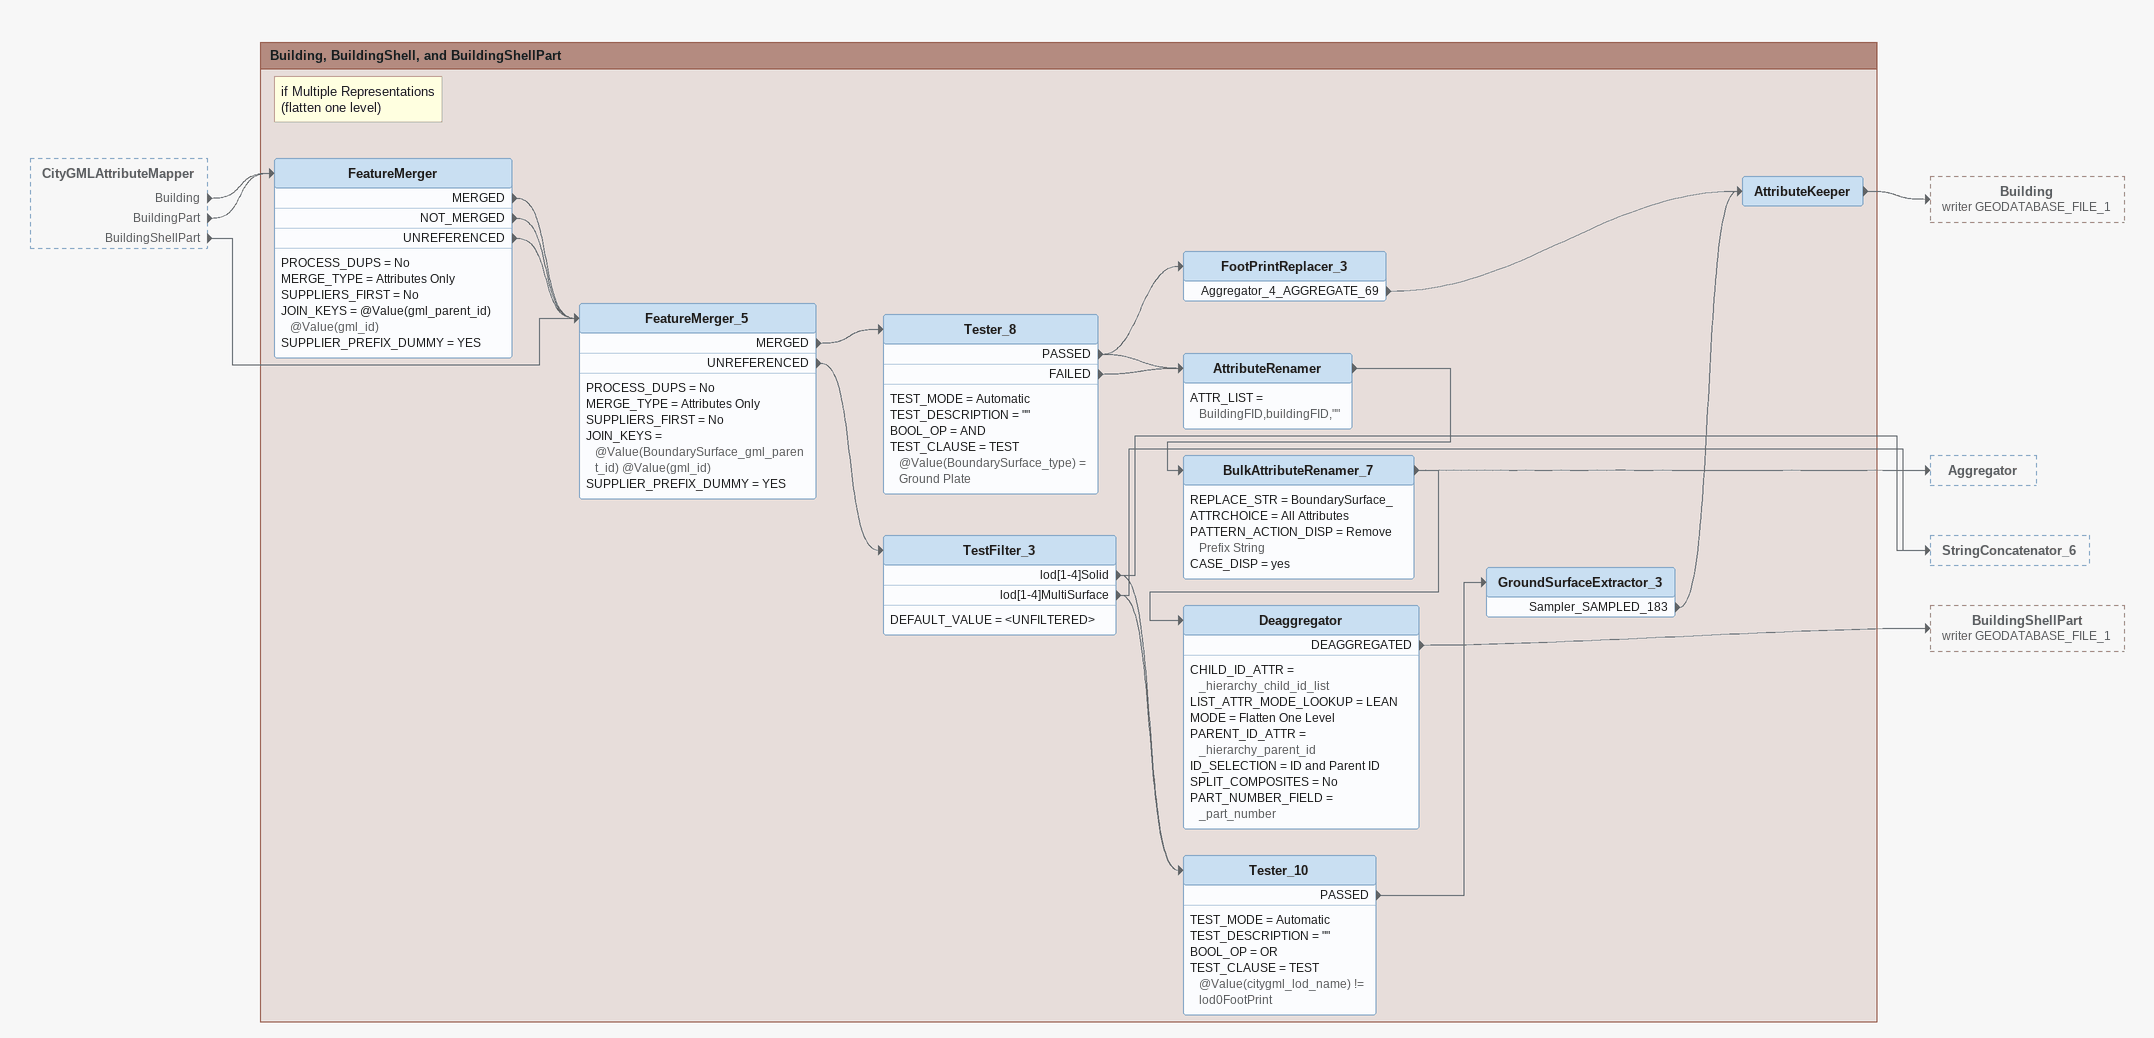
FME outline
CityGMLAttributeMapper [outside]
    Building -> FeatureMerger
    BuildingPart -> FeatureMerger
    BuildingShellPart -> FeatureMerger_5

Bookmark: Building, BuildingShell, and BuildingShellPart
Note: if Multiple Representations / (flatten one level)
FeatureMerger
    PROCESS_DUPS = No
    MERGE_TYPE = Attributes Only
    SUPPLIERS_FIRST = No
    JOIN_KEYS = @Value(gml_parent_id) @Value(gml_id)
    SUPPLIER_PREFIX_DUMMY = YES
    MERGED -> FeatureMerger_5
    NOT_MERGED -> FeatureMerger_5
    UNREFERENCED -> FeatureMerger_5
FeatureMerger_5
    PROCESS_DUPS = No
    MERGE_TYPE = Attributes Only
    SUPPLIERS_FIRST = No
    JOIN_KEYS = @Value(BoundarySurface_gml_parent_id) @Value(gml_id)
    SUPPLIER_PREFIX_DUMMY = YES
    MERGED -> Tester_8
    UNREFERENCED -> TestFilter_3
Tester_8
    TEST_MODE = Automatic
    TEST_DESCRIPTION = ""
    BOOL_OP = AND
    TEST_CLAUSE = TEST @Value(BoundarySurface_type) = Ground Plate
    PASSED -> FootPrintReplacer_3
    PASSED -> AttributeRenamer
    FAILED -> AttributeRenamer
FootPrintReplacer_3
    Aggregator_4_AGGREGATE_69 -> AttributeKeeper
AttributeRenamer
    ATTR_LIST = BuildingFID,buildingFID,""
    -> BulkAttributeRenamer_7
BulkAttributeRenamer_7
    REPLACE_STR = BoundarySurface_
    ATTRCHOICE = All Attributes
    PATTERN_ACTION_DISP = Remove Prefix String
    CASE_DISP = yes
    -> Deaggregator
    -> Aggregator
Deaggregator
    CHILD_ID_ATTR = _hierarchy_child_id_list
    LIST_ATTR_MODE_LOOKUP = LEAN
    MODE = Flatten One Level
    PARENT_ID_ATTR = _hierarchy_parent_id
    ID_SELECTION = ID and Parent ID
    SPLIT_COMPOSITES = No
    PART_NUMBER_FIELD = _part_number
    DEAGGREGATED -> BuildingShellPart (writer GEODATABASE_FILE_1)
TestFilter_3
    DEFAULT_VALUE = <UNFILTERED>
    lod[1-4]Solid -> Tester_10
    lod[1-4]MultiSurface -> Tester_10
    lod[1-4]MultiSurface -> StringConcatenator_6
    lod[1-4]Solid -> StringConcatenator_6
Tester_10
    TEST_MODE = Automatic
    TEST_DESCRIPTION = ""
    BOOL_OP = OR
    TEST_CLAUSE = TEST @Value(citygml_lod_name) != lod0FootPrint
    PASSED -> GroundSurfaceExtractor_3
GroundSurfaceExtractor_3
    Sampler_SAMPLED_183 -> AttributeKeeper
AttributeKeeper
    -> Building (writer GEODATABASE_FILE_1)
